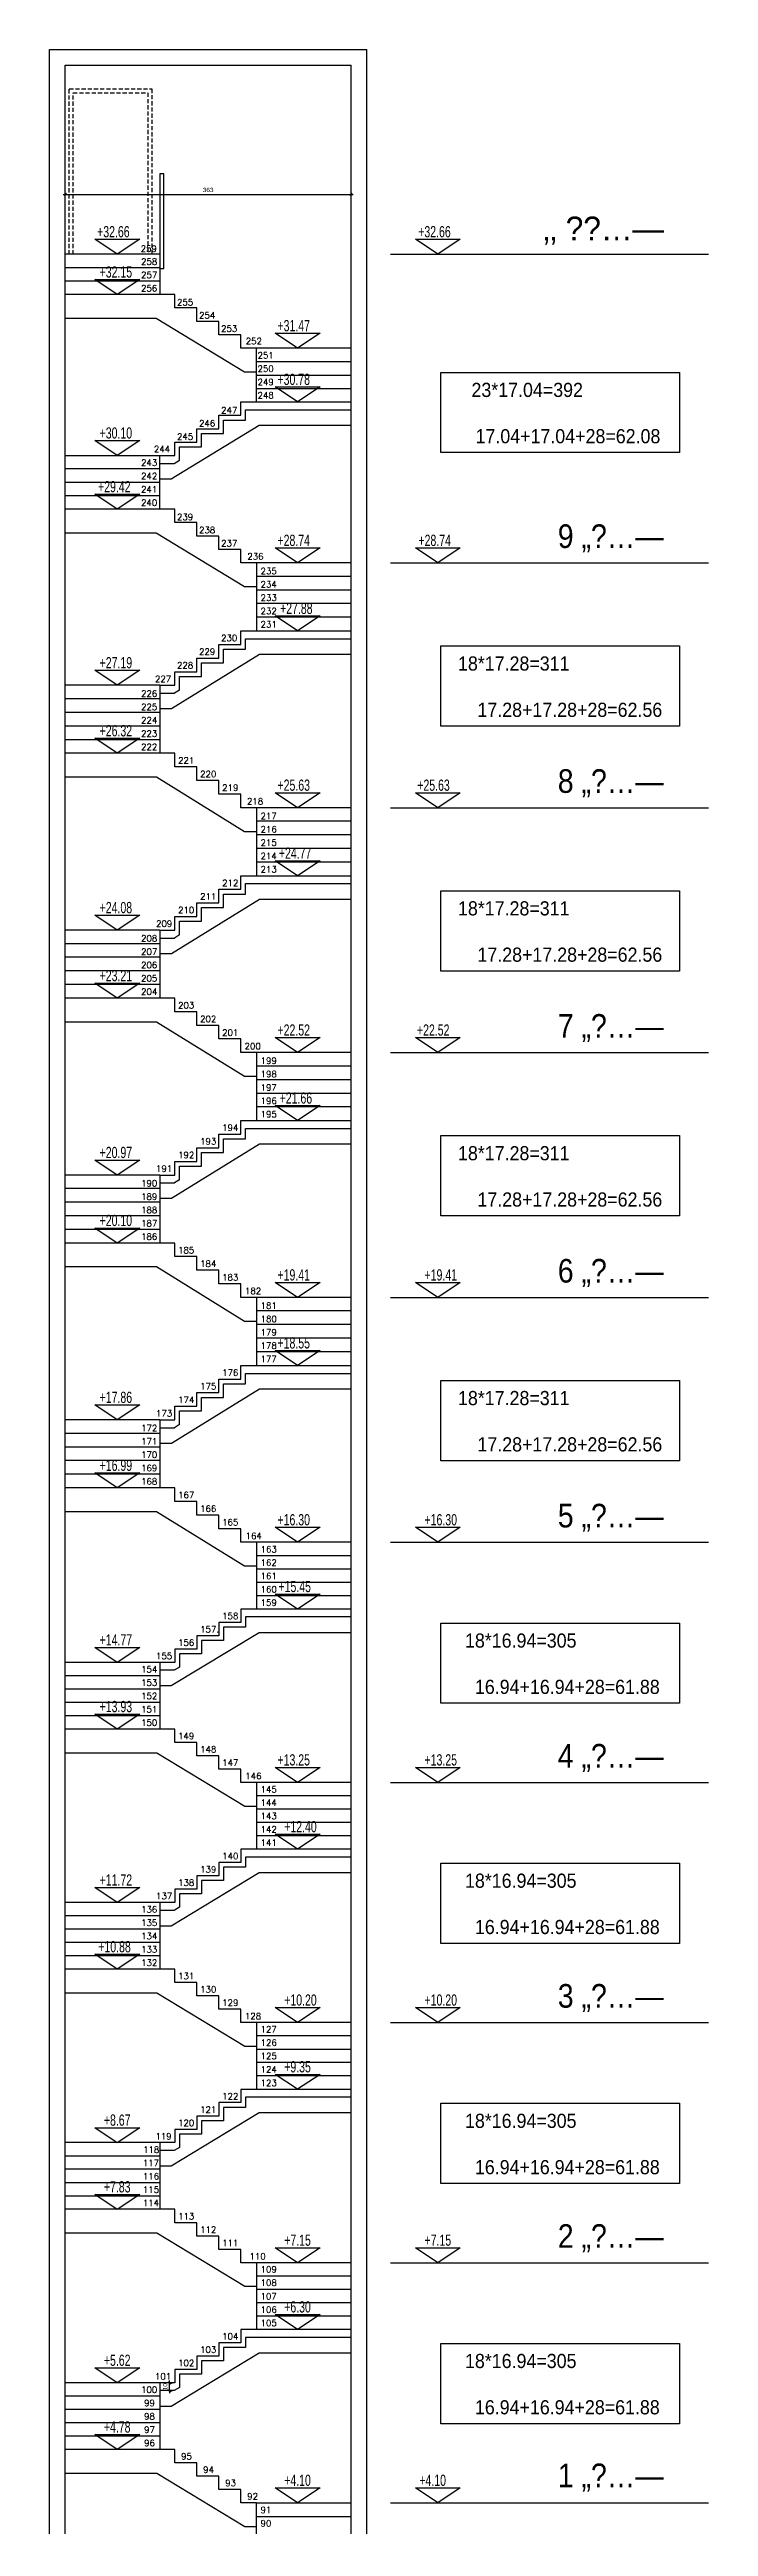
# Model space of a CAD drawing. Header units: centimetres. Extents: x 55145 to 64769, y -6931 to 11377.
# Drawn here: x 61562 to 62399, y 4363 to 7509 of the extents above; entities that cross this region are included whole.
import ezdxf
from ezdxf.enums import TextEntityAlignment as Align

# ---------------------------------------------------------------- set-up
doc = ezdxf.new("R2010")
doc.units = ezdxf.units.CM
doc.header["$LTSCALE"] = 11
doc.header["$MEASUREMENT"] = 0
doc.linetypes.add('Hidden', pattern=[0.714375, 0.47625, -0.238125])
doc.layers.get('DEFPOINTS').update_dxf_attribs({"color": 1})
for name, color, linetype in [('73', 120, 'Continuous'), ('B-TEXT-H', 6, 'Continuous'), ('DIM', 2, 'Continuous'), ('dim-100-v', 63, 'Continuous'), ('HATCH', 9, 'Continuous'), ('HID', 5, 'Hidden'), ('MABAT', 4, 'Continuous'), ('TXT', 2, 'Continuous'), ('TXT-Mech', 4, 'Continuous'), ('wall', 7, 'Continuous')]:
    doc.layers.add(name, color=color, linetype=linetype)
doc.styles.add('$0$TXT', font='TXT', dxfattribs={"width": 0.7})
doc.styles.add('hebtxt', font='hebtxt-weld.shx', dxfattribs={"width": 1.11})
doc.styles.add('ROMANCE', font='romanc')
doc.styles.add('SIMPHEB', font='SIMPHEB', dxfattribs={"height": 18})
doc.styles.get("Standard").update_dxf_attribs({"font": 'arial.ttf'})
doc.dimstyles.new('25', dxfattribs={"dimtxt": 5.5, "dimasz": 3, "dimexe": 3, "dimexo": 6, "dimgap": 3, "dimtad": 1, "dimdec": 0, "dimrnd": 0.5, "dimdsep": 46, "dimtxsty": 'hebtxt', "dimblk1": 'OBLIQUE', "dimblk2": 'OBLIQUE', "dimsah": 1, "dimcen": 1, "dimdle": 2.5, "dimclre": 9, "dimclrt": 3, "dimadec": 0, "dimazin": 0, "dimtfac": 1, "dimtdec": 0, "dimtix": 1, "dimtmove": 2, "dimatfit": 3, "dimldrblk": 'OBLIQUE', "dimfxl": 1, "dimtolj": 1, "dimarcsym": 0})

# ---------------------------------------------------------------- blocks, each defined once
blk = doc.blocks.new('sec-1-305')
at = {"layer": 'MABAT'}
for p, q in [((-120, 305), (-120, 220.2)), ((-243, 152.5), (-243, 67.8))]:
    blk.add_line(p, q, dxfattribs=at)
for points in [[(0, 305), (-120, 305)], [(0, 288), (-120, 288)], [(0, 271), (-120, 271)], [(0, 254.1), (-120, 254.1)], [(0, 237.2), (-120, 237.2)], [(0, 220.2), (-140, 220.2), (-140, 203.3), (-168, 203.3), (-168, 186.3), (-196, 186.3), (-196, 169.4), (-224, 169.4), (-224, 152.5), (-243, 152.5)], [(-243, 152.5), (-363, 152.5)], [(-243, 135.5), (-363, 135.5)], [(-243, 118.6), (-363, 118.6)], [(-243, 101.6), (-363, 101.6)], [(-243, 84.7), (-363, 84.7)], [(-120, 0), (-140, 0), (-140, 16.9), (-168, 16.9), (-168, 33.9), (-196, 33.9), (-196, 50.8), (-224, 50.8), (-224, 67.8), (-363, 67.8)], [(-363, 37.8), (-246.8, 37.8), (-134.8, -30), (-120, -30)]]:
    blk.add_lwpolyline(points, dxfattribs=at)
at = {"layer": 'wall'}
for points in [[(0, 190.2), (-116.7, 190.2), (-228.7, 122.5), (-243, 122.5)], [(0, 210.2), (-134, 210.2), (-134, 197.3), (-162, 197.3), (-162, 180.3), (-190, 180.3), (-190, 163.4), (-218, 163.4), (-218, 146.5)], [(-224.6, 142.5), (-243, 142.5)], [(-218, 146.5), (-224.6, 142.5)]]:
    blk.add_lwpolyline(points, dxfattribs=at)
blk = doc.blocks.new('sec-1-311')
at = {"layer": 'MABAT'}
for p, q in [((-120, 311), (-120, 224.6)), ((-243, 155.5), (-243, 69.1))]:
    blk.add_line(p, q, dxfattribs=at)
for points in [[(0, 311), (-120, 311)], [(0, 293.8), (-120, 293.8)], [(0, 276.5), (-120, 276.5)], [(0, 259.2), (-120, 259.2)], [(-243, 155.5), (-224, 155.5), (-224, 172.8), (-196, 172.8), (-196, 190.1), (-168, 190.1), (-168, 207.4), (-140, 207.4), (-140, 224.6), (0, 224.6)], [(0, 241.9), (-120, 241.9)], [(-243, 155.5), (-363, 155.5)], [(-243, 138.2), (-363, 138.2)], [(-243, 121), (-363, 121)], [(-243, 103.7), (-363, 103.7)], [(-243, 86.4), (-363, 86.4)], [(-120, 0), (-140, 0), (-140, 17.3), (-168, 17.3), (-168, 34.6), (-196, 34.6), (-196, 51.8), (-224, 51.8), (-224, 69.1), (-363, 69.1)], [(-363, 39.1), (-247.2, 39.1), (-135.2, -30), (-120, -30)]]:
    blk.add_lwpolyline(points, dxfattribs=at)
at = {"layer": 'wall'}
for points in [[(0, 194.6), (-116.3, 194.6), (-228.3, 125.5), (-243, 125.5)], [(-218, 149.5), (-218, 166.8), (-190, 166.8), (-190, 184.1), (-162, 184.1), (-162, 201.4), (-134, 201.4), (-134, 214.6), (0, 214.6)], [(-243, 145.5), (-224.5, 145.5)], [(-218, 149.5), (-224.5, 145.5)]]:
    blk.add_lwpolyline(points, dxfattribs=at)
blk = doc.blocks.new('$0$SEC00')
blk.add_lwpolyline([(30, 20), (0, 0), (-30, 20)], close=True)
at = {"style": '$0$TXT', "width": 0.7}
blk.add_attdef('LEVEL', (-14.5, 22.6), '', height=10.5, dxfattribs=at)
blk = doc.blocks.new('Hights-1')
at = {"layer": 'HATCH', "elevation": 0}
for points in [[(-403.9, 4424), (0, 4424)], [(-403.9, 4032), (0, 4032)], [(-403.9, 3721), (0, 3721)], [(-403.9, 3410), (0, 3410)], [(-403.9, 3099), (0, 3099)], [(-403.9, 2788), (0, 2788)], [(-403.9, 2483), (0, 2483)], [(-403.9, 2178), (0, 2178)], [(-403.9, 1873), (0, 1873)], [(-403.9, 1568), (0, 1568)]]:
    blk.add_lwpolyline(points, dxfattribs=at)
at = {"layer": 'TXT', "elevation": 0}
for points in [[(-340, 4274), (-36.8, 4274), (-36.8, 4172), (-340, 4172)], [(-340, 3926.5), (-36.8, 3926.5), (-36.8, 3824.5), (-340, 3824.5)], [(-340, 3615.5), (-36.8, 3615.5), (-36.8, 3513.5), (-340, 3513.5)], [(-340, 3304.5), (-36.8, 3304.5), (-36.8, 3202.5), (-340, 3202.5)], [(-340, 2993.5), (-36.8, 2993.5), (-36.8, 2891.5), (-340, 2891.5)], [(-340, 2685.5), (-36.8, 2685.5), (-36.8, 2583.5), (-340, 2583.5)], [(-340, 2380.5), (-36.8, 2380.5), (-36.8, 2278.5), (-340, 2278.5)], [(-340, 2075.5), (-36.8, 2075.5), (-36.8, 1973.5), (-340, 1973.5)], [(-340, 1770.5), (-36.8, 1770.5), (-36.8, 1668.5), (-340, 1668.5)]]:
    blk.add_lwpolyline(points, close=True, dxfattribs=at)
at = {"layer": '73'}
ref = blk.add_blockref('$0$SEC00', (-343.7, 4424), dxfattribs=dict(at, xscale=0.952, yscale=0.952, zscale=0.952))
ref.add_attrib('LEVEL', '+32.66', (-368.6, 4445.5), dxfattribs={"height": 14.28, "style": '$0$TXT', "width": 0.7})
ref = blk.add_blockref('$0$SEC00', (-343.7, 4032), dxfattribs=dict(at, xscale=0.952, yscale=0.952, zscale=0.952))
ref.add_attrib('LEVEL', '+28.74', (-368.3, 4053.5), dxfattribs={"height": 14.28, "style": '$0$TXT', "width": 0.7})
ref = blk.add_blockref('$0$SEC00', (-343.7, 3721), dxfattribs=dict(at, xscale=0.952, yscale=0.952, zscale=0.952))
ref.add_attrib('LEVEL', '+25.63', (-369.8, 3742.5), dxfattribs={"height": 14.28, "style": '$0$TXT', "width": 0.7})
ref = blk.add_blockref('$0$SEC00', (-343.7, 3410), dxfattribs=dict(at, xscale=0.952, yscale=0.952, zscale=0.952))
ref.add_attrib('LEVEL', '+22.52', (-370.2, 3431.5), dxfattribs={"height": 14.28, "style": '$0$TXT', "width": 0.7})
ref = blk.add_blockref('$0$SEC00', (-343.7, 3099), dxfattribs=dict(at, xscale=0.952, yscale=0.952, zscale=0.952))
ref.add_attrib('LEVEL', '+19.41', (-360.6, 3120.5), dxfattribs={"height": 14.28, "style": '$0$TXT', "width": 0.7})
ref = blk.add_blockref('$0$SEC00', (-343.7, 2788), dxfattribs=dict(at, xscale=0.952, yscale=0.952, zscale=0.952))
ref.add_attrib('LEVEL', '+16.30', (-360.6, 2809.5), dxfattribs={"height": 14.28, "style": '$0$TXT', "width": 0.7})
ref = blk.add_blockref('$0$SEC00', (-343.7, 2483), dxfattribs=dict(at, xscale=0.952, yscale=0.952, zscale=0.952))
ref.add_attrib('LEVEL', '+13.25', (-360.6, 2504.5), dxfattribs={"height": 14.28, "style": '$0$TXT', "width": 0.7})
ref = blk.add_blockref('$0$SEC00', (-343.7, 2178), dxfattribs=dict(at, xscale=0.952, yscale=0.952, zscale=0.952))
ref.add_attrib('LEVEL', '+10.20', (-360.6, 2199.5), dxfattribs={"height": 14.28, "style": '$0$TXT', "width": 0.7})
ref = blk.add_blockref('$0$SEC00', (-343.7, 1873), dxfattribs=dict(at, xscale=0.952, yscale=0.952, zscale=0.952))
ref.add_attrib('LEVEL', '+7.15', (-360.6, 1894.5), dxfattribs={"height": 14.28, "style": '$0$TXT', "width": 0.7})
ref = blk.add_blockref('$0$SEC00', (-343.7, 1568), dxfattribs=dict(at, xscale=0.952, yscale=0.952, zscale=0.952))
ref.add_attrib('LEVEL', '+4.10', (-367.2, 1589.5), dxfattribs={"height": 14.28, "style": '$0$TXT', "width": 0.7})
at = {"layer": 'TXT', "width": 0.9}
for s, p in [('23*17.04=392', (-159.4, 4242.7, 0)), ('17.04+17.04+28=62.08', (-61.1, 4183.9, 0)), ('18*17.28=311', (-176.5, 3895.2, 0)), ('17.28+17.28+28=62.56', (-58.7, 3836.4, 0)), ('18*17.28=311', (-176.5, 3584.2, 0)), ('17.28+17.28+28=62.56', (-58.7, 3525.4, 0)), ('18*17.28=311', (-176.5, 3273.2, 0)), ('17.28+17.28+28=62.56', (-58.7, 3214.4, 0)), ('18*17.28=311', (-176.5, 2962.2, 0)), ('17.28+17.28+28=62.56', (-58.7, 2903.4, 0)), ('18*16.94=305', (-167.6, 2654.2, 0)), ('16.94+16.94+28=61.88', (-61.9, 2595.4, 0)), ('18*16.94=305', (-167.6, 2349.2, 0)), ('16.94+16.94+28=61.88', (-61.9, 2290.4, 0)), ('18*16.94=305', (-167.6, 2044.2, 0)), ('16.94+16.94+28=61.88', (-61.9, 1985.4, 0)), ('18*16.94=305', (-167.6, 1739.2, 0)), ('16.94+16.94+28=61.88', (-61.9, 1680.4, 0))]:
    blk.add_text(s, height=18, dxfattribs=at).set_placement(p, align=Align.RIGHT)
at = {"layer": 'TXT-Mech', "style": 'SIMPHEB'}
blk.add_text('‚‚ \x9a\x8e…—', height=30, dxfattribs=at).set_placement((-56.4, 4441.8, 3.6), align=Align.RIGHT)
at = {"layer": 'TXT-Mech', "style": 'SIMPHEB', "width": 0.9}
for s, p in [('9 „%%142…—', (-56.9, 4050.9, 0)), ('8 „%%142…—', (-56.9, 3739.9, 0)), ('7 „%%142…—', (-56.9, 3428.9, 0)), ('6 „%%142…—', (-56.9, 3117.9, 0)), ('5 „%%142…—', (-56.9, 2806.9, 0)), ('4 „%%142…—', (-56.9, 2501.9, 0)), ('3 „%%142…—', (-56.9, 2196.9, 0)), ('2 „%%142…—', (-56.9, 1891.9, 0)), ('1 „%%142…—', (-56.9, 1587.9, 0))]:
    blk.add_text(s, height=30, dxfattribs=at).set_placement(p, align=Align.RIGHT)
blk = doc.blocks.new('_OBLIQUE')
at = {"color": 0, "linetype": 'ByBlock'}
blk.add_line((-0.5, -0.5), (0.5, 0.5), dxfattribs=at)
blk = doc.blocks.new('*D623')
at = {"layer": 'DEFPOINTS', "color": 0, "ltscale": 5, "transparency": 16777216}
for p in [(61707.5, 4545.4), (61707.5, 4535.4), (61714.5, 4545.4)]:
    blk.add_point(p, dxfattribs=at)
at = {"layer": 'DIM', "color": 9, "lineweight": -2, "ltscale": 5, "transparency": 16777216}
for p, q in [((61713.5, 4545.4), (61717.5, 4545.4)), ((61713.5, 4535.4), (61717.5, 4535.4))]:
    blk.add_line(p, q, dxfattribs=at)
at = {"layer": 'DIM', "color": 0, "lineweight": -2, "ltscale": 5, "transparency": 16777216}
for p, q in [((61714.5, 4545.4), (61714.5, 4548.4)), ((61714.5, 4535.4), (61714.5, 4545.4)), ((61714.5, 4535.4), (61714.5, 4532.4))]:
    blk.add_line(p, q, dxfattribs=at)
at = {"layer": 'DIM', "color": 0, "lineweight": -2, "ltscale": 5, "transparency": 16777216, "xscale": 3, "yscale": 3, "zscale": 3}
for p, rotation in [((61714.5, 4545.4), 270), ((61714.5, 4535.4), 90)]:
    blk.add_blockref('_OBLIQUE', p, dxfattribs=dict(at, rotation=rotation))
at = {"layer": 'DIM', "color": 3, "ltscale": 5, "transparency": 16777216, "insert": (61708.8, 4540.4), "char_height": 5.5, "attachment_point": 5, "rotation": 90, "style": 'hebtxt'}
blk.add_mtext('\\A1;10', dxfattribs=at)
blk = doc.blocks.new('*D1782')
at = {"layer": 'DEFPOINTS', "color": 0, "ltscale": 5, "transparency": 16777216}
for p in [(61944.9, 7324.9), (61581.9, 7280.6), (61944.9, 7280.6)]:
    blk.add_point(p, dxfattribs=at)
at = {"layer": 'DIM', "color": 0, "lineweight": -2, "ltscale": 5, "transparency": 16777216}
blk.add_line((61579.4, 7324.9), (61947.4, 7324.9), dxfattribs=at)
at = {"layer": 'DIM', "color": 9, "lineweight": -2, "ltscale": 5, "transparency": 16777216}
for p, q in [((61581.9, 7286.6), (61581.9, 7327.9)), ((61944.9, 7286.6), (61944.9, 7327.9))]:
    blk.add_line(p, q, dxfattribs=at)
at = {"layer": 'DIM', "color": 0, "lineweight": -2, "ltscale": 5, "transparency": 16777216, "xscale": 3, "yscale": 3, "zscale": 3, "rotation": 180}
blk.add_blockref('_OBLIQUE', (61581.9, 7324.9), dxfattribs=at)
at = {"layer": 'DIM', "color": 0, "lineweight": -2, "ltscale": 5, "transparency": 16777216, "xscale": 3, "yscale": 3, "zscale": 3}
blk.add_blockref('_OBLIQUE', (61944.9, 7324.9), dxfattribs=at)
at = {"layer": 'DIM', "color": 3, "ltscale": 5, "transparency": 16777216, "insert": (61763.4, 7330.6), "char_height": 5.5, "attachment_point": 5, "style": 'hebtxt'}
blk.add_mtext('\\A1;363', dxfattribs=at)

msp = doc.modelspace()

# ---------------------------------------------------------------- linework, layer by layer
at = {"layer": 'HID'}
for points in [[(61586.95, 7248.96), (61586.95, 7458.96), (61691.95, 7458.96), (61691.95, 7248.96)], [(61591.95, 7248.96), (61591.95, 7453.96), (61686.95, 7453.96), (61686.95, 7248.96)]]:
    msp.add_lwpolyline(points, dxfattribs=at)
at = {"layer": 'MABAT'}
msp.add_line((61701.95, 7240.96), (61701.95, 7197.76), dxfattribs=at)
for points in [[(61706.95, 7230.96), (61706.95, 7350.96), (61701.95, 7350.96), (61701.95, 7240.96)], [(61701.95, 7248.96), (61581.95, 7248.96)], [(61701.95, 7231.84), (61581.95, 7231.84)], [(61701.95, 7214.8), (61581.95, 7214.8)], [(61701.9, 7230.96), (61706.95, 7230.96)], [(61944.95, 7129.6), (61804.95, 7129.6), (61804.95, 7146.64), (61776.95, 7146.64), (61776.95, 7163.68), (61748.95, 7163.68), (61748.95, 7180.72), (61720.95, 7180.72), (61720.95, 7197.76), (61581.95, 7197.76)], [(61581.95, 7167.76), (61697.53, 7167.76), (61809.53, 7099.6), (61824.95, 7099.6)], [(61824.95, 7061.44), (61824.95, 7129.6)], [(61824.95, 7112.56), (61944.95, 7112.56)], [(61824.95, 7095.52), (61944.95, 7095.52)], [(61581.95, 6993.28), (61720.95, 6993.28), (61720.95, 7010.32), (61748.95, 7010.32), (61748.95, 7027.36), (61776.95, 7027.36), (61776.95, 7044.4), (61804.95, 7044.4), (61804.95, 7061.44), (61944.95, 7061.44)], [(61824.95, 7078.48), (61944.95, 7078.48)], [(61701.95, 6925.12), (61701.95, 6993.28)], [(61701.95, 6976.24), (61581.95, 6976.24)], [(61701.95, 6959.2), (61581.95, 6959.2)], [(61701.95, 6942.16), (61581.95, 6942.16)], [(61944.95, 6856.96), (61804.95, 6856.96), (61804.95, 6874), (61776.95, 6874), (61776.95, 6891.04), (61748.95, 6891.04), (61748.95, 6908.08), (61720.95, 6908.08), (61720.95, 6925.12), (61581.95, 6925.12)], [(61581.95, 6895.12), (61697.53, 6895.12), (61809.53, 6826.96), (61824.95, 6826.96)], [(61824.95, 4307.48), (61824.95, 4392.96)], [(61824.95, 4392.96), (61944.95, 4392.96)], [(61824.95, 4375.8), (61944.95, 4375.8)]]:
    msp.add_lwpolyline(points, dxfattribs=at)
at = {"layer": 'wall'}
for p, q in [((61561.95, 2794.96), (61561.95, 7508.96)), ((61561.95, 7508.96), (61964.95, 7508.96)), ((61581.95, 2824.96), (61581.95, 7488.96)), ((61581.95, 7488.96), (61944.95, 7488.96)), ((61944.95, 4192.96), (61944.95, 7488.96)), ((61964.95, 4192.96), (61964.95, 7508.96))]:
    msp.add_line(p, q, dxfattribs=at)
for points in [[(61701.95, 6983.28), (61720.37, 6983.28), (61726.95, 6987.28), (61726.95, 7004.32), (61754.95, 7004.32), (61754.95, 7021.36), (61782.95, 7021.36), (61782.95, 7038.4), (61810.95, 7038.4), (61810.95, 7051.44), (61944.95, 7051.44)], [(61944.95, 7031.44), (61828.36, 7031.44), (61716.36, 6963.28), (61701.95, 6963.28)]]:
    msp.add_lwpolyline(points, dxfattribs=at)

# ---------------------------------------------------------------- block references
at = {"layer": '73'}
ref = msp.add_blockref('$0$SEC00', (61647.89, 7248.96), dxfattribs=dict(at, xscale=0.952, yscale=0.952, zscale=0.952))
ref.add_attrib('LEVEL', '+32.66', (61622.38, 7270.47), dxfattribs={"height": 14.28, "style": '$0$TXT', "width": 0.7})
ref = msp.add_blockref('$0$SEC00', (61647.89, 7197.76), dxfattribs=dict(at, xscale=0.952, yscale=0.952, zscale=0.952))
ref.add_attrib('LEVEL', '+32.15', (61625.56, 7219.27), dxfattribs={"height": 14.28, "style": '$0$TXT', "width": 0.7})
ref = msp.add_blockref('$0$SEC00', (61876.94, 7129.6), dxfattribs=dict(at, xscale=0.952, yscale=0.952, zscale=0.952))
ref.add_attrib('LEVEL', '+31.47', (61851.46, 7151.11), dxfattribs={"height": 14.28, "style": '$0$TXT', "width": 0.7})
ref = msp.add_blockref('$0$SEC00', (61876.94, 7061.44), dxfattribs=dict(at, xscale=0.952, yscale=0.952, zscale=0.952))
ref.add_attrib('LEVEL', '+30.78', (61851.46, 7082.95), dxfattribs={"height": 14.28, "style": '$0$TXT', "width": 0.7})
ref = msp.add_blockref('$0$SEC00', (61647.89, 6993.28), dxfattribs=dict(at, xscale=0.952, yscale=0.952, zscale=0.952))
ref.add_attrib('LEVEL', '+30.10', (61625.56, 7014.79), dxfattribs={"height": 14.28, "style": '$0$TXT', "width": 0.7})
ref = msp.add_blockref('$0$SEC00', (61647.89, 6925.12), dxfattribs=dict(at, xscale=0.952, yscale=0.952, zscale=0.952))
ref.add_attrib('LEVEL', '+29.42', (61623.54, 6946.63), dxfattribs={"height": 14.28, "style": '$0$TXT', "width": 0.7})
ref = msp.add_blockref('$0$SEC00', (61876.94, 6856.96), dxfattribs=dict(at, xscale=0.952, yscale=0.952, zscale=0.952))
ref.add_attrib('LEVEL', '+28.74', (61851.46, 6878.47), dxfattribs={"height": 14.28, "style": '$0$TXT', "width": 0.7})
ref = msp.add_blockref('$0$SEC00', (61876.94, 6770.6), dxfattribs=dict(at, xscale=0.952, yscale=0.952, zscale=0.952))
ref.add_attrib('LEVEL', '+27.88', (61854.73, 6792.11), dxfattribs={"height": 14.28, "style": '$0$TXT', "width": 0.7})
ref = msp.add_blockref('$0$SEC00', (61647.89, 6701.48), dxfattribs=dict(at, xscale=0.952, yscale=0.952, zscale=0.952))
ref.add_attrib('LEVEL', '+27.19', (61625.56, 6722.99), dxfattribs={"height": 14.28, "style": '$0$TXT', "width": 0.7})
ref = msp.add_blockref('$0$SEC00', (61647.89, 6615.08), dxfattribs=dict(at, xscale=0.952, yscale=0.952, zscale=0.952))
ref.add_attrib('LEVEL', '+26.32', (61625.56, 6636.59), dxfattribs={"height": 14.28, "style": '$0$TXT', "width": 0.7})
ref = msp.add_blockref('$0$SEC00', (61876.94, 6545.96), dxfattribs=dict(at, xscale=0.952, yscale=0.952, zscale=0.952))
ref.add_attrib('LEVEL', '+25.63', (61851.46, 6567.47), dxfattribs={"height": 14.28, "style": '$0$TXT', "width": 0.7})
ref = msp.add_blockref('$0$SEC00', (61876.94, 6459.6), dxfattribs=dict(at, xscale=0.952, yscale=0.952, zscale=0.952))
ref.add_attrib('LEVEL', '+24.77', (61853.2, 6481.11), dxfattribs={"height": 14.28, "style": '$0$TXT', "width": 0.7})
ref = msp.add_blockref('$0$SEC00', (61647.89, 6390.48), dxfattribs=dict(at, xscale=0.952, yscale=0.952, zscale=0.952))
ref.add_attrib('LEVEL', '+24.08', (61625.56, 6411.99), dxfattribs={"height": 14.28, "style": '$0$TXT', "width": 0.7})
ref = msp.add_blockref('$0$SEC00', (61647.89, 6304.08), dxfattribs=dict(at, xscale=0.952, yscale=0.952, zscale=0.952))
ref.add_attrib('LEVEL', '+23.21', (61625.56, 6325.59), dxfattribs={"height": 14.28, "style": '$0$TXT', "width": 0.7})
ref = msp.add_blockref('$0$SEC00', (61876.94, 6234.96), dxfattribs=dict(at, xscale=0.952, yscale=0.952, zscale=0.952))
ref.add_attrib('LEVEL', '+22.52', (61851.46, 6256.47), dxfattribs={"height": 14.28, "style": '$0$TXT', "width": 0.7})
ref = msp.add_blockref('$0$SEC00', (61876.94, 6148.6), dxfattribs=dict(at, xscale=0.952, yscale=0.952, zscale=0.952))
ref.add_attrib('LEVEL', '+21.66', (61854.2, 6170.11), dxfattribs={"height": 14.28, "style": '$0$TXT', "width": 0.7})
ref = msp.add_blockref('$0$SEC00', (61647.89, 6079.48), dxfattribs=dict(at, xscale=0.952, yscale=0.952, zscale=0.952))
ref.add_attrib('LEVEL', '+20.97', (61625.56, 6100.99), dxfattribs={"height": 14.28, "style": '$0$TXT', "width": 0.7})
ref = msp.add_blockref('$0$SEC00', (61647.89, 5993.08), dxfattribs=dict(at, xscale=0.952, yscale=0.952, zscale=0.952))
ref.add_attrib('LEVEL', '+20.10', (61625.56, 6014.59), dxfattribs={"height": 14.28, "style": '$0$TXT', "width": 0.7})
ref = msp.add_blockref('$0$SEC00', (61876.94, 5923.96), dxfattribs=dict(at, xscale=0.952, yscale=0.952, zscale=0.952))
ref.add_attrib('LEVEL', '+19.41', (61851.46, 5945.47), dxfattribs={"height": 14.28, "style": '$0$TXT', "width": 0.7})
ref = msp.add_blockref('$0$SEC00', (61876.94, 5837.6), dxfattribs=dict(at, xscale=0.952, yscale=0.952, zscale=0.952))
ref.add_attrib('LEVEL', '+18.55', (61851.46, 5859.11), dxfattribs={"height": 14.28, "style": '$0$TXT', "width": 0.7})
ref = msp.add_blockref('$0$SEC00', (61647.89, 5768.48), dxfattribs=dict(at, xscale=0.952, yscale=0.952, zscale=0.952))
ref.add_attrib('LEVEL', '+17.86', (61625.56, 5789.99), dxfattribs={"height": 14.28, "style": '$0$TXT', "width": 0.7})
ref = msp.add_blockref('$0$SEC00', (61647.89, 5682.08), dxfattribs=dict(at, xscale=0.952, yscale=0.952, zscale=0.952))
ref.add_attrib('LEVEL', '+16.99', (61625.56, 5703.59), dxfattribs={"height": 14.28, "style": '$0$TXT', "width": 0.7})
ref = msp.add_blockref('$0$SEC00', (61876.94, 5612.96), dxfattribs=dict(at, xscale=0.952, yscale=0.952, zscale=0.952))
ref.add_attrib('LEVEL', '+16.30', (61851.46, 5634.47), dxfattribs={"height": 14.28, "style": '$0$TXT', "width": 0.7})
ref = msp.add_blockref('$0$SEC00', (61876.94, 5528.18), dxfattribs=dict(at, xscale=0.952, yscale=0.952, zscale=0.952))
ref.add_attrib('LEVEL', '+15.45', (61852.71, 5549.69), dxfattribs={"height": 14.28, "style": '$0$TXT', "width": 0.7})
ref = msp.add_blockref('$0$SEC00', (61647.89, 5460.42), dxfattribs=dict(at, xscale=0.952, yscale=0.952, zscale=0.952))
ref.add_attrib('LEVEL', '+14.77', (61625.56, 5481.93), dxfattribs={"height": 14.28, "style": '$0$TXT', "width": 0.7})
ref = msp.add_blockref('$0$SEC00', (61647.89, 5375.72), dxfattribs=dict(at, xscale=0.952, yscale=0.952, zscale=0.952))
ref.add_attrib('LEVEL', '+13.93', (61625.56, 5397.23), dxfattribs={"height": 14.28, "style": '$0$TXT', "width": 0.7})
ref = msp.add_blockref('$0$SEC00', (61876.94, 5307.96), dxfattribs=dict(at, xscale=0.952, yscale=0.952, zscale=0.952))
ref.add_attrib('LEVEL', '+13.25', (61851.46, 5329.47), dxfattribs={"height": 14.28, "style": '$0$TXT', "width": 0.7})
ref = msp.add_blockref('$0$SEC00', (61876.94, 5223.18), dxfattribs=dict(at, xscale=0.952, yscale=0.952, zscale=0.952))
ref.add_attrib('LEVEL', '+12.40', (61860, 5244.69), dxfattribs={"height": 14.28, "style": '$0$TXT', "width": 0.7})
ref = msp.add_blockref('$0$SEC00', (61647.89, 5155.42), dxfattribs=dict(at, xscale=0.952, yscale=0.952, zscale=0.952))
ref.add_attrib('LEVEL', '+11.72', (61625.56, 5176.93), dxfattribs={"height": 14.28, "style": '$0$TXT', "width": 0.7})
ref = msp.add_blockref('$0$SEC00', (61647.89, 5070.72), dxfattribs=dict(at, xscale=0.952, yscale=0.952, zscale=0.952))
ref.add_attrib('LEVEL', '+10.88', (61623.87, 5092.23), dxfattribs={"height": 14.28, "style": '$0$TXT', "width": 0.7})
ref = msp.add_blockref('$0$SEC00', (61876.94, 5002.96), dxfattribs=dict(at, xscale=0.952, yscale=0.952, zscale=0.952))
ref.add_attrib('LEVEL', '+10.20', (61860, 5024.47), dxfattribs={"height": 14.28, "style": '$0$TXT', "width": 0.7})
ref = msp.add_blockref('$0$SEC00', (61876.94, 4918.18), dxfattribs=dict(at, xscale=0.952, yscale=0.952, zscale=0.952))
ref.add_attrib('LEVEL', '+9.35', (61860, 4939.69), dxfattribs={"height": 14.28, "style": '$0$TXT', "width": 0.7})
ref = msp.add_blockref('$0$SEC00', (61647.89, 4850.42), dxfattribs=dict(at, xscale=0.952, yscale=0.952, zscale=0.952))
ref.add_attrib('LEVEL', '+8.67', (61630.95, 4871.93), dxfattribs={"height": 14.28, "style": '$0$TXT', "width": 0.7})
ref = msp.add_blockref('$0$SEC00', (61647.89, 4765.72), dxfattribs=dict(at, xscale=0.952, yscale=0.952, zscale=0.952))
ref.add_attrib('LEVEL', '+7.83', (61630.95, 4787.23), dxfattribs={"height": 14.28, "style": '$0$TXT', "width": 0.7})
ref = msp.add_blockref('$0$SEC00', (61876.94, 4697.96), dxfattribs=dict(at, xscale=0.952, yscale=0.952, zscale=0.952))
ref.add_attrib('LEVEL', '+7.15', (61860, 4719.47), dxfattribs={"height": 14.28, "style": '$0$TXT', "width": 0.7})
ref = msp.add_blockref('$0$SEC00', (61876.94, 4613.18), dxfattribs=dict(at, xscale=0.952, yscale=0.952, zscale=0.952))
ref.add_attrib('LEVEL', '+6.30', (61860, 4634.69), dxfattribs={"height": 14.28, "style": '$0$TXT', "width": 0.7})
ref = msp.add_blockref('$0$SEC00', (61647.89, 4545.42), dxfattribs=dict(at, xscale=0.952, yscale=0.952, zscale=0.952))
ref.add_attrib('LEVEL', '+5.62', (61630.95, 4566.93), dxfattribs={"height": 14.28, "style": '$0$TXT', "width": 0.7})
ref = msp.add_blockref('$0$SEC00', (61647.89, 4460.72), dxfattribs=dict(at, xscale=0.952, yscale=0.952, zscale=0.952))
ref.add_attrib('LEVEL', '+4.78', (61630.95, 4482.23), dxfattribs={"height": 14.28, "style": '$0$TXT', "width": 0.7})
ref = msp.add_blockref('$0$SEC00', (61876.94, 4392.96), dxfattribs=dict(at, xscale=0.952, yscale=0.952, zscale=0.952))
ref.add_attrib('LEVEL', '+4.10', (61860, 4414.47), dxfattribs={"height": 14.28, "style": '$0$TXT', "width": 0.7})
at = {"layer": 'dim-100-v'}
msp.add_blockref('Hights-1', (62398.8, 2824.96, 0), dxfattribs=at)
at = {"layer": 'MABAT'}
for name, p in [('sec-1-311', (61944.95, 6545.96)), ('sec-1-311', (61944.95, 6234.96)), ('sec-1-311', (61944.95, 5923.96)), ('sec-1-311', (61944.95, 5612.96)), ('sec-1-305', (61944.95, 5307.96))]:
    msp.add_blockref(name, p, dxfattribs=at)
at = {"layer": 'MABAT', "color": 1}
for p in [(61944.95, 5002.96), (61944.95, 4697.96), (61944.95, 4392.96)]:
    msp.add_blockref('sec-1-305', p, dxfattribs=at)

# ---------------------------------------------------------------- texts
at = {"layer": 'B-TEXT-H', "style": 'ROMANCE'}
for s, p in [('259', (61677.66, 7251.97)), ('258', (61678.19, 7235.65)), ('257', (61678.19, 7218.71)), ('256', (61678.19, 7201.77)), ('255', (61723.83, 7184.04)), ('254', (61751.83, 7167.3)), ('253', (61779.83, 7150.56)), ('252', (61811.14, 7134.62)), ('251', (61826.12, 7116.47)), ('250', (61826.12, 7099.53)), ('249', (61826.12, 7082.59)), ('247', (61779.83, 7046.85)), ('248', (61826.12, 7065.65)), ('245', (61723.83, 7013.37)), ('246', (61751.83, 7030.11)), ('243', (61678.19, 6980.12)), ('244', (61694.51, 6997.43)), ('242', (61678.19, 6963.18)), ('241', (61678.19, 6946.24)), ('240', (61678.19, 6929.3)), ('239', (61723.83, 6911.34)), ('238', (61751.83, 6894.6)), ('237', (61779.83, 6877.86)), ('236', (61813.09, 6861.12)), ('235', (61829.98, 6842.52)), ('234', (61829.98, 6825.58)), ('233', (61829.98, 6808.64)), ('232', (61829.98, 6791.7)), ('230', (61779.83, 6757.48)), ('231', (61829.98, 6774.76)), ('229', (61751.83, 6740.2)), ('227', (61695.83, 6705.64)), ('228', (61723.83, 6722.92)), ('226', (61678.19, 6687)), ('225', (61678.19, 6670.06)), ('224', (61678.19, 6653.12)), ('223', (61678.19, 6636.18)), ('222', (61678.19, 6619.24)), ('221', (61725.19, 6601.96)), ('220', (61753.19, 6584.68)), ('219', (61781.19, 6567.4)), ('218', (61812.68, 6550.12)), ('217', (61829.98, 6531.52)), ('216', (61829.98, 6514.58)), ('215', (61829.98, 6497.64)), ('214', (61829.98, 6480.7)), ('212', (61781.19, 6446.48)), ('213', (61829.98, 6463.76)), ('210', (61725.19, 6411.92)), ('211', (61753.19, 6429.2)), ('209', (61697.19, 6394.64)), ('208', (61678.19, 6376)), ('207', (61678.19, 6359.06)), ('206', (61678.19, 6342.12)), ('205', (61678.19, 6325.18)), ('204', (61678.19, 6308.24)), ('203', (61725.19, 6290.96)), ('202', (61753.19, 6273.68)), ('201', (61781.19, 6256.4)), ('200', (61809.68, 6239.12)), ('199', (61829.98, 6220.52)), ('198', (61829.98, 6203.58)), ('197', (61829.98, 6186.64)), ('196', (61829.98, 6169.7)), ('194', (61781.19, 6135.48)), ('195', (61829.98, 6152.76)), ('192', (61725.19, 6100.92)), ('193', (61753.19, 6118.2)), ('190', (61678.19, 6065)), ('191', (61697.19, 6083.64)), ('189', (61678.19, 6048.06)), ('188', (61678.19, 6031.12)), ('187', (61678.19, 6014.18)), ('186', (61678.19, 5997.24)), ('185', (61725.19, 5979.96)), ('184', (61753.19, 5962.68)), ('183', (61781.19, 5945.4)), ('182', (61810.17, 5928.12)), ('181', (61829.98, 5909.52)), ('180', (61829.98, 5892.58)), ('179', (61829.98, 5875.64)), ('178', (61829.98, 5858.7)), ('176', (61781.19, 5824.48)), ('177', (61829.98, 5841.76)), ('174', (61725.19, 5789.92)), ('175', (61753.19, 5807.2)), ('172', (61678.19, 5754)), ('173', (61697.19, 5772.64)), ('171', (61678.19, 5737.06)), ('170', (61678.19, 5720.12)), ('169', (61678.19, 5703.18)), ('168', (61678.19, 5686.24)), ('167', (61725.19, 5668.96)), ('166', (61753.19, 5651.68)), ('165', (61781.19, 5634.4)), ('164', (61811.02, 5617.12)), ('163', (61829.98, 5600.1)), ('162', (61829.98, 5583.16)), ('161', (61829.98, 5566.22)), ('160', (61829.98, 5549.28)), ('159', (61829.98, 5532.34)), ('157.', (61753.19, 5498.46)), ('158', (61781.19, 5515.4)), ('156', (61725.19, 5481.52)), ('154', (61678.19, 5447.64)), ('155', (61697.19, 5464.58)), ('153', (61678.19, 5430.7)), ('152', (61678.19, 5413.76)), ('151', (61678.19, 5396.82)), ('150', (61678.19, 5379.88)), ('149', (61725.19, 5362.94)), ('148', (61753.19, 5346)), ('147', (61781.19, 5329.06)), ('146', (61810.62, 5312.12)), ('145', (61829.98, 5295.1)), ('144', (61829.98, 5278.16)), ('143', (61829.98, 5261.22)), ('142', (61829.98, 5244.28)), ('141', (61829.98, 5227.34)), ('139', (61753.19, 5193.46)), ('140', (61781.19, 5210.4)), ('137', (61697.19, 5159.58)), ('138', (61725.19, 5176.52)), ('136', (61678.19, 5142.64)), ('135', (61678.19, 5125.7)), ('134', (61678.19, 5108.76)), ('133', (61678.19, 5091.82)), ('132', (61678.19, 5074.88)), ('131', (61725.19, 5057.94)), ('130', (61753.19, 5041)), ('129', (61781.19, 5024.06)), ('128', (61810.08, 5007.12)), ('127', (61829.98, 4990.5)), ('126', (61829.98, 4973.46)), ('125', (61829.98, 4956.42)), ('124', (61829.98, 4939.38)), ('122', (61781.19, 4905.4)), ('123', (61829.98, 4922.34)), ('120', (61725.19, 4871.52)), ('121', (61753.19, 4888.46)), ('118', (61680.73, 4837.61)), ('119', (61696.43, 4854.55)), ('117', (61680.55, 4820.67)), ('116', (61680.55, 4803.74)), ('115', (61680.55, 4786.81)), ('114', (61680.55, 4769.88)), ('113', (61725.19, 4752.94)), ('112', (61753.19, 4736)), ('111', (61781.19, 4719.06)), ('110', (61815.91, 4702.12)), ('109', (61829.98, 4685.5)), ('108', (61829.98, 4668.46)), ('107', (61829.98, 4651.42)), ('106', (61829.98, 4634.38)), ('105', (61829.98, 4617.34)), ('104', (61781.19, 4600.4)), ('102', (61725.19, 4566.52)), ('103', (61753.19, 4583.46)), ('100', (61678.19, 4532.61)), ('101', (61695.83, 4549.55)), ('99', (61682.04, 4515.67)), ('98', (61682.04, 4498.74)), ('97', (61682.04, 4481.81)), ('96', (61682.04, 4464.88)), ('95', (61729.04, 4447.94)), ('94', (61757.04, 4431)), ('93', (61785.04, 4414.06)), ('92', (61813.01, 4397.12)), ('91', (61829.98, 4380.04)), ('90', (61829.98, 4363))]:
    msp.add_text(s, height=8, dxfattribs=at).set_placement(p)

# ---------------------------------------------------------------- dimensions: what is measured, and where the dimension line sits
at = {"layer": 'DIM', "ltscale": 5}
dim = msp.add_linear_dim(base=(61944.95, 7324.85), p1=(61581.95, 7280.6), p2=(61944.95, 7280.6), dimstyle='25', dxfattribs=at)
dim.commit()
dim.dimension.update_dxf_attribs({"geometry": '*D1782', "text_midpoint": (61763.45, 7330.6)})
dim = msp.add_linear_dim(base=(61714.53, 4545.42), p1=(61707.47, 4535.42), p2=(61707.47, 4545.42), angle=90, dimstyle='25', dxfattribs=at)
dim.commit()
dim.dimension.update_dxf_attribs({"geometry": '*D623', "text_midpoint": (61708.78, 4540.42)})

doc.saveas('drawing.dxf')
